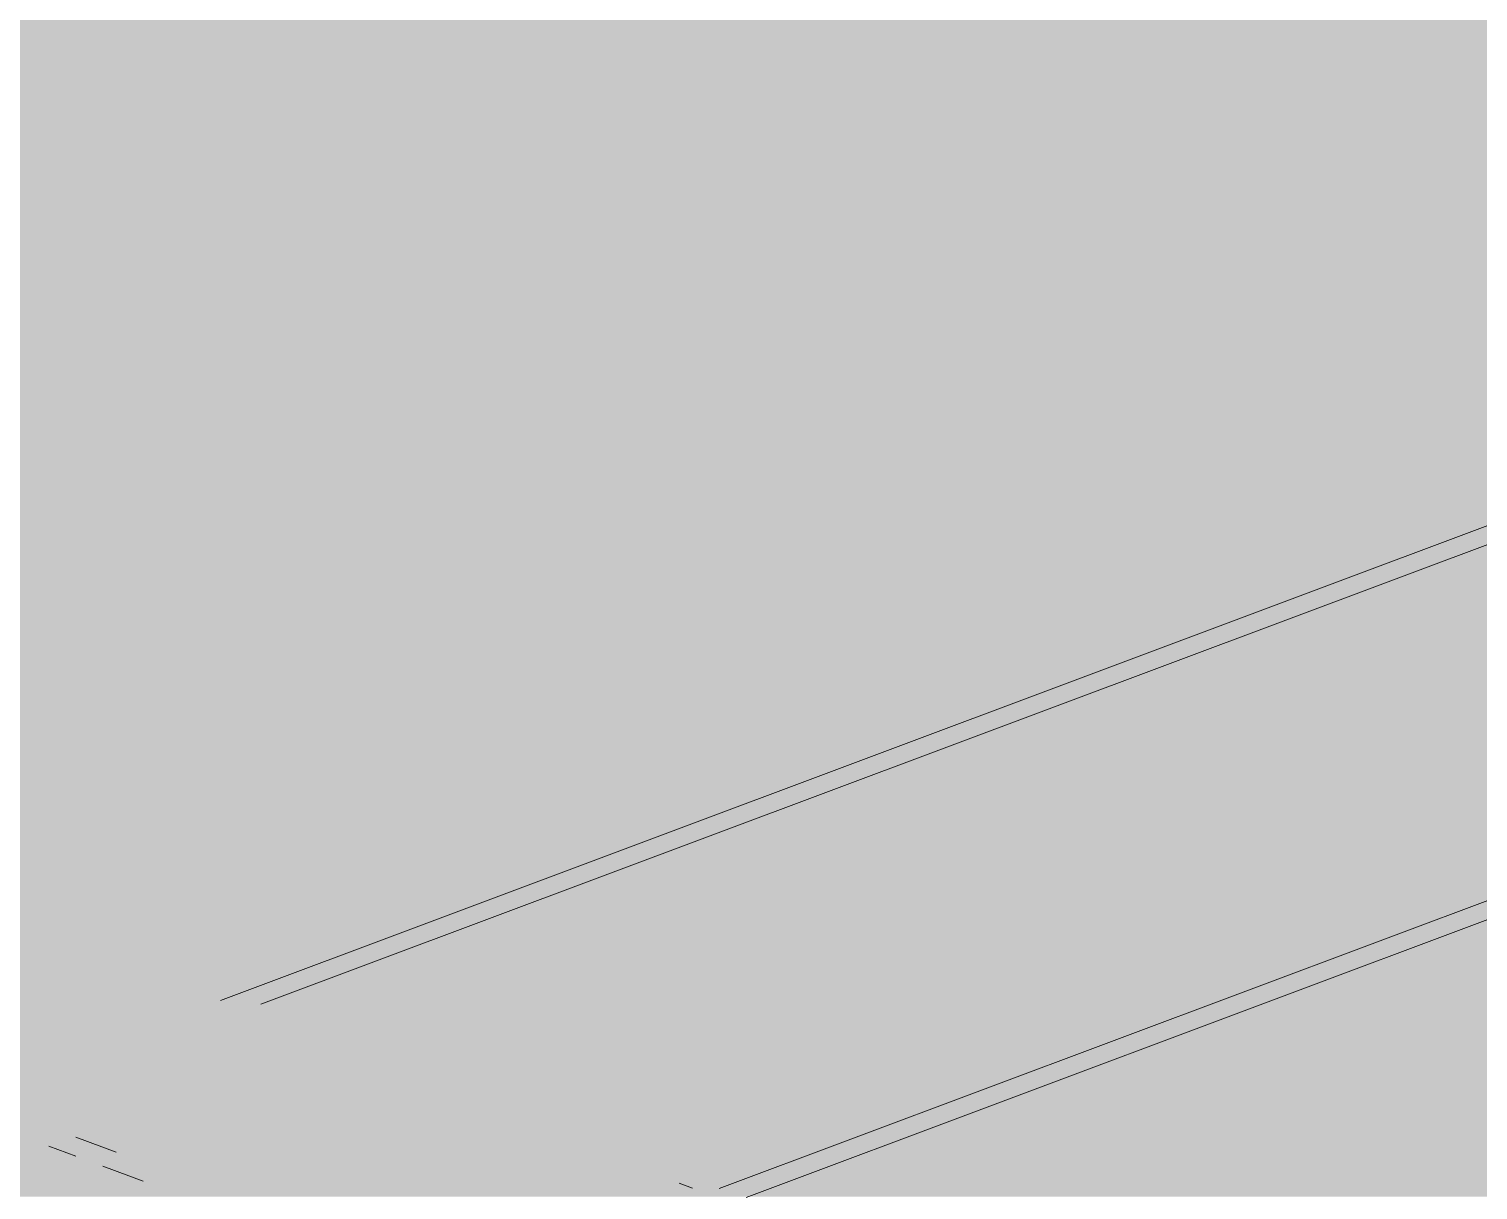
# Paper-space layout '03 3D Building and Roof' of a CAD drawing. Header units: millimetres. Extents: x 5 to 415, y 5 to 292.
# Drawn here: x 46.36 to 53.06, y 71.92 to 77.28 of the extents above; entities that cross this region are included whole.
import ezdxf

# ---------------------------------------------------------------- set-up
doc = ezdxf.new("R2010")
doc.units = ezdxf.units.MM
doc.layers.add('EXISTING', color=7, linetype='Continuous')
doc.layers.add('IMAGES', color=7, linetype='Continuous')

# ---------------------------------------------------------------- blocks, each defined once
blk = doc.blocks.new('SHEET_03')
at = {"layer": 'EXISTING', "color": 250, "lineweight": 9}
for p, q in [((47.2449, 72.7929), (60.4548, 77.7414)), ((47.4318, 72.7755), (60.4548, 77.654)), ((49.5504, 71.923), (55.9061, 74.3039)), ((49.675, 71.8823), (55.9061, 74.2165)), ((46.5754, 72.0732), (46.4511, 72.1198)), ((46.5754, 72.1607), (46.762, 72.0908)), ((46.8863, 71.9568), (46.6998, 72.0267)), ((49.4274, 71.9247), (49.3652, 71.9479))]:
    blk.add_line(p, q, dxfattribs=at)
at = {"layer": 'IMAGES', "color": 7}
for points in [[(46.3139, 77.2), (46.4852, 77.2), (46.3139, 77.3714), (46.4852, 77.3714)], [(46.4852, 77.2), (46.6566, 77.2), (46.4852, 77.3714), (46.6566, 77.3714)], [(46.6566, 77.2), (46.9993, 77.2), (46.6566, 77.3714), (46.9993, 77.3714)], [(46.9993, 77.2), (47.1707, 77.2), (46.9993, 77.3714), (47.1707, 77.3714)], [(47.1707, 77.2), (47.342, 77.2), (47.1707, 77.3714), (47.342, 77.3714)], [(47.342, 77.2), (56.2529, 77.2), (47.342, 77.3714), (56.2529, 77.3714)], [(46.3139, 77.0286), (46.4852, 77.0286), (46.3139, 77.2), (46.4852, 77.2)], [(46.4852, 77.0286), (46.6566, 77.0286), (46.4852, 77.2), (46.6566, 77.2)], [(46.6566, 77.0286), (46.9993, 77.0286), (46.6566, 77.2), (46.9993, 77.2)], [(46.9993, 77.0286), (55.9102, 77.0286), (46.9993, 77.2), (55.9102, 77.2)], [(45.1143, 76.8571), (55.3961, 76.8571), (45.1143, 77.0286), (55.3961, 77.0286)], [(44.7716, 76.6857), (54.882, 76.6857), (44.7716, 76.8571), (54.882, 76.8571)], [(44.2575, 76.5143), (54.5393, 76.5143), (44.2575, 76.6857), (54.5393, 76.6857)], [(43.9148, 76.3429), (54.0252, 76.3429), (43.9148, 76.5143), (54.0252, 76.5143)], [(43.4007, 76.1714), (53.3397, 76.1714), (43.4007, 76.3429), (53.3397, 76.3429)], [(42.8866, 76), (53.1684, 76), (42.8866, 76.1714), (53.1684, 76.1714)], [(42.5439, 75.8286), (52.6543, 75.8286), (42.5439, 76), (52.6543, 76)], [(52.6543, 75.8286), (52.8257, 75.8286), (52.6543, 76), (52.8257, 76)], [(52.8257, 75.8286), (53.1684, 75.8286), (52.8257, 76), (53.1684, 76)], [(42.0298, 75.6571), (52.3116, 75.6571), (42.0298, 75.8286), (52.3116, 75.8286)], [(52.3116, 75.6571), (52.6543, 75.6571), (52.3116, 75.8286), (52.6543, 75.8286)], [(52.6543, 75.6571), (52.8257, 75.6571), (52.6543, 75.8286), (52.8257, 75.8286)], [(52.8257, 75.6571), (52.997, 75.6571), (52.8257, 75.8286), (52.997, 75.8286)], [(52.997, 75.6571), (53.1684, 75.6571), (52.997, 75.8286), (53.1684, 75.8286)], [(41.3443, 75.4857), (51.6261, 75.4857), (41.3443, 75.6571), (51.6261, 75.6571)], [(51.6261, 75.4857), (51.7975, 75.4857), (51.6261, 75.6571), (51.7975, 75.6571)], [(51.7975, 75.4857), (52.1402, 75.4857), (51.7975, 75.6571), (52.1402, 75.6571)], [(52.1402, 75.4857), (52.3116, 75.4857), (52.1402, 75.6571), (52.3116, 75.6571)], [(52.3116, 75.4857), (52.4829, 75.4857), (52.3116, 75.6571), (52.4829, 75.6571)], [(52.4829, 75.4857), (52.6543, 75.4857), (52.4829, 75.6571), (52.6543, 75.6571)], [(52.6543, 75.4857), (52.8257, 75.4857), (52.6543, 75.6571), (52.8257, 75.6571)], [(52.8257, 75.4857), (52.997, 75.4857), (52.8257, 75.6571), (52.997, 75.6571)], [(52.997, 75.4857), (53.1684, 75.4857), (52.997, 75.6571), (53.1684, 75.6571)], [(41.173, 75.3143), (51.112, 75.3143), (41.173, 75.4857), (51.112, 75.4857)], [(51.112, 75.3143), (51.2834, 75.3143), (51.112, 75.4857), (51.2834, 75.4857)], [(51.2834, 75.3143), (51.4547, 75.3143), (51.2834, 75.4857), (51.4547, 75.4857)], [(51.4547, 75.3143), (51.6261, 75.3143), (51.4547, 75.4857), (51.6261, 75.4857)], [(51.6261, 75.3143), (51.7975, 75.3143), (51.6261, 75.4857), (51.7975, 75.4857)], [(51.7975, 75.3143), (52.1402, 75.3143), (51.7975, 75.4857), (52.1402, 75.4857)], [(52.1402, 75.3143), (52.3116, 75.3143), (52.1402, 75.4857), (52.3116, 75.4857)], [(52.3116, 75.3143), (52.4829, 75.3143), (52.3116, 75.4857), (52.4829, 75.4857)], [(52.4829, 75.3143), (52.6543, 75.3143), (52.4829, 75.4857), (52.6543, 75.4857)], [(52.6543, 75.3143), (53.5111, 75.3143), (52.6543, 75.4857), (53.5111, 75.4857)], [(41.3443, 75.1429), (50.9407, 75.1429), (41.3443, 75.3143), (50.9407, 75.3143)], [(50.9407, 75.1429), (51.112, 75.1429), (50.9407, 75.3143), (51.112, 75.3143)], [(51.112, 75.1429), (51.2834, 75.1429), (51.112, 75.3143), (51.2834, 75.3143)], [(51.2834, 75.1429), (51.6261, 75.1429), (51.2834, 75.3143), (51.6261, 75.3143)], [(51.6261, 75.1429), (51.7975, 75.1429), (51.6261, 75.3143), (51.7975, 75.3143)], [(51.7975, 75.1429), (51.9688, 75.1429), (51.7975, 75.3143), (51.9688, 75.3143)], [(51.9688, 75.1429), (52.1402, 75.1429), (51.9688, 75.3143), (52.1402, 75.3143)], [(52.1402, 75.1429), (52.3116, 75.1429), (52.1402, 75.3143), (52.3116, 75.3143)], [(52.3116, 75.1429), (52.997, 75.1429), (52.3116, 75.3143), (52.997, 75.3143)], [(52.997, 75.1429), (53.1684, 75.1429), (52.997, 75.3143), (53.1684, 75.3143)], [(41.8584, 74.9714), (50.2552, 74.9714), (41.8584, 75.1429), (50.2552, 75.1429)], [(50.2552, 74.9714), (50.4266, 74.9714), (50.2552, 75.1429), (50.4266, 75.1429)], [(50.4266, 74.9714), (50.7693, 74.9714), (50.4266, 75.1429), (50.7693, 75.1429)], [(50.7693, 74.9714), (50.9407, 74.9714), (50.7693, 75.1429), (50.9407, 75.1429)], [(50.9407, 74.9714), (51.112, 74.9714), (50.9407, 75.1429), (51.112, 75.1429)], [(51.112, 74.9714), (51.2834, 74.9714), (51.112, 75.1429), (51.2834, 75.1429)], [(51.2834, 74.9714), (51.4547, 74.9714), (51.2834, 75.1429), (51.4547, 75.1429)], [(51.4547, 74.9714), (51.6261, 74.9714), (51.4547, 75.1429), (51.6261, 75.1429)], [(51.6261, 74.9714), (51.7975, 74.9714), (51.6261, 75.1429), (51.7975, 75.1429)], [(51.7975, 74.9714), (52.4829, 74.9714), (51.7975, 75.1429), (52.4829, 75.1429)], [(52.4829, 74.9714), (52.8257, 74.9714), (52.4829, 75.1429), (52.8257, 75.1429)], [(52.8257, 74.9714), (52.997, 74.9714), (52.8257, 75.1429), (52.997, 75.1429)], [(52.997, 74.9714), (53.1684, 74.9714), (52.997, 75.1429), (53.1684, 75.1429)], [(42.3725, 74.8), (49.9125, 74.8), (42.3725, 74.9714), (49.9125, 74.9714)], [(49.9125, 74.8), (50.0838, 74.8), (49.9125, 74.9714), (50.0838, 74.9714)], [(50.0838, 74.8), (50.2552, 74.8), (50.0838, 74.9714), (50.2552, 74.9714)], [(50.2552, 74.8), (50.4266, 74.8), (50.2552, 74.9714), (50.4266, 74.9714)], [(50.4266, 74.8), (50.5979, 74.8), (50.4266, 74.9714), (50.5979, 74.9714)], [(50.5979, 74.8), (50.7693, 74.8), (50.5979, 74.9714), (50.7693, 74.9714)], [(50.7693, 74.8), (50.9407, 74.8), (50.7693, 74.9714), (50.9407, 74.9714)], [(50.9407, 74.8), (51.112, 74.8), (50.9407, 74.9714), (51.112, 74.9714)], [(51.112, 74.8), (51.2834, 74.8), (51.112, 74.9714), (51.2834, 74.9714)], [(51.2834, 74.8), (52.1402, 74.8), (51.2834, 74.9714), (52.1402, 74.9714)], [(52.1402, 74.8), (52.3116, 74.8), (52.1402, 74.9714), (52.3116, 74.9714)], [(52.3116, 74.8), (52.4829, 74.8), (52.3116, 74.9714), (52.4829, 74.9714)], [(52.4829, 74.8), (52.6543, 74.8), (52.4829, 74.9714), (52.6543, 74.9714)], [(52.6543, 74.8), (52.8257, 74.8), (52.6543, 74.9714), (52.8257, 74.9714)], [(52.8257, 74.8), (53.3397, 74.8), (52.8257, 74.9714), (53.3397, 74.9714)], [(42.7152, 74.6286), (49.5698, 74.6286), (42.7152, 74.8), (49.5698, 74.8)], [(49.5698, 74.6286), (49.7411, 74.6286), (49.5698, 74.8), (49.7411, 74.8)], [(49.7411, 74.6286), (49.9125, 74.6286), (49.7411, 74.8), (49.9125, 74.8)], [(49.9125, 74.6286), (50.0838, 74.6286), (49.9125, 74.8), (50.0838, 74.8)], [(50.0838, 74.6286), (50.2552, 74.6286), (50.0838, 74.8), (50.2552, 74.8)], [(50.2552, 74.6286), (50.4266, 74.6286), (50.2552, 74.8), (50.4266, 74.8)], [(50.4266, 74.6286), (50.5979, 74.6286), (50.4266, 74.8), (50.5979, 74.8)], [(50.5979, 74.6286), (50.9407, 74.6286), (50.5979, 74.8), (50.9407, 74.8)], [(50.9407, 74.6286), (51.6261, 74.6286), (50.9407, 74.8), (51.6261, 74.8)], [(51.6261, 74.6286), (51.7975, 74.6286), (51.6261, 74.8), (51.7975, 74.8)], [(51.7975, 74.6286), (51.9688, 74.6286), (51.7975, 74.8), (51.9688, 74.8)], [(51.9688, 74.6286), (52.1402, 74.6286), (51.9688, 74.8), (52.1402, 74.8)], [(52.1402, 74.6286), (52.3116, 74.6286), (52.1402, 74.8), (52.3116, 74.8)], [(52.3116, 74.6286), (52.4829, 74.6286), (52.3116, 74.8), (52.4829, 74.8)], [(52.4829, 74.6286), (52.6543, 74.6286), (52.4829, 74.8), (52.6543, 74.8)], [(52.6543, 74.6286), (52.8257, 74.6286), (52.6543, 74.8), (52.8257, 74.8)], [(52.8257, 74.6286), (52.997, 74.6286), (52.8257, 74.8), (52.997, 74.8)], [(52.997, 74.6286), (53.1684, 74.6286), (52.997, 74.8), (53.1684, 74.8)], [(43.2293, 74.4571), (49.0557, 74.4571), (43.2293, 74.6286), (49.0557, 74.6286)], [(49.0557, 74.4571), (49.227, 74.4571), (49.0557, 74.6286), (49.227, 74.6286)], [(49.227, 74.4571), (49.5698, 74.4571), (49.227, 74.6286), (49.5698, 74.6286)], [(49.5698, 74.4571), (49.7411, 74.4571), (49.5698, 74.6286), (49.7411, 74.6286)], [(49.7411, 74.4571), (49.9125, 74.4571), (49.7411, 74.6286), (49.9125, 74.6286)], [(49.9125, 74.4571), (50.0838, 74.4571), (49.9125, 74.6286), (50.0838, 74.6286)], [(50.0838, 74.4571), (50.2552, 74.4571), (50.0838, 74.6286), (50.2552, 74.6286)], [(50.2552, 74.4571), (50.4266, 74.4571), (50.2552, 74.6286), (50.4266, 74.6286)], [(50.4266, 74.4571), (51.112, 74.4571), (50.4266, 74.6286), (51.112, 74.6286)], [(51.112, 74.4571), (51.4547, 74.4571), (51.112, 74.6286), (51.4547, 74.6286)], [(51.4547, 74.4571), (51.6261, 74.4571), (51.4547, 74.6286), (51.6261, 74.6286)], [(51.6261, 74.4571), (51.7975, 74.4571), (51.6261, 74.6286), (51.7975, 74.6286)], [(51.7975, 74.4571), (51.9688, 74.4571), (51.7975, 74.6286), (51.9688, 74.6286)], [(51.9688, 74.2857), (52.1402, 74.2857), (51.9688, 74.6286), (52.1402, 74.6286)], [(52.1402, 74.4571), (52.3116, 74.4571), (52.1402, 74.6286), (52.3116, 74.6286)], [(52.3116, 74.4571), (52.4829, 74.4571), (52.3116, 74.6286), (52.4829, 74.6286)], [(52.4829, 74.4571), (52.6543, 74.4571), (52.4829, 74.6286), (52.6543, 74.6286)], [(52.6543, 74.4571), (52.8257, 74.4571), (52.6543, 74.6286), (52.8257, 74.6286)], [(52.8257, 74.4571), (52.997, 74.4571), (52.8257, 74.6286), (52.997, 74.6286)], [(52.997, 74.4571), (53.1684, 74.4571), (52.997, 74.6286), (53.1684, 74.6286)], [(43.572, 74.2857), (48.5416, 74.2857), (43.572, 74.4571), (48.5416, 74.4571)], [(48.5416, 74.2857), (48.7129, 74.2857), (48.5416, 74.4571), (48.7129, 74.4571)], [(48.7129, 74.2857), (49.0557, 74.2857), (48.7129, 74.4571), (49.0557, 74.4571)], [(49.0557, 74.2857), (49.227, 74.2857), (49.0557, 74.4571), (49.227, 74.4571)], [(49.227, 74.2857), (49.5698, 74.2857), (49.227, 74.4571), (49.5698, 74.4571)], [(49.5698, 74.2857), (49.7411, 74.2857), (49.5698, 74.4571), (49.7411, 74.4571)], [(49.7411, 74.2857), (49.9125, 74.2857), (49.7411, 74.4571), (49.9125, 74.4571)], [(49.9125, 74.2857), (50.7693, 74.2857), (49.9125, 74.4571), (50.7693, 74.4571)], [(50.7693, 74.2857), (50.9407, 74.2857), (50.7693, 74.4571), (50.9407, 74.4571)], [(50.9407, 74.2857), (51.112, 74.2857), (50.9407, 74.4571), (51.112, 74.4571)], [(51.112, 74.2857), (51.2834, 74.2857), (51.112, 74.4571), (51.2834, 74.4571)], [(51.2834, 74.2857), (51.4547, 74.2857), (51.2834, 74.4571), (51.4547, 74.4571)], [(51.4547, 74.1143), (51.6261, 74.1143), (51.4547, 74.4571), (51.6261, 74.4571)], [(51.6261, 74.2857), (51.9688, 74.2857), (51.6261, 74.4571), (51.9688, 74.4571)], [(52.1402, 74.2857), (52.3116, 74.2857), (52.1402, 74.4571), (52.3116, 74.4571)], [(52.3116, 74.2857), (52.4829, 74.2857), (52.3116, 74.4571), (52.4829, 74.4571)], [(52.4829, 74.2857), (52.6543, 74.2857), (52.4829, 74.4571), (52.6543, 74.4571)], [(52.6543, 74.2857), (54.3679, 74.2857), (52.6543, 74.4571), (54.3679, 74.4571)], [(44.2575, 74.1143), (48.0275, 74.1143), (44.2575, 74.2857), (48.0275, 74.2857)], [(48.0275, 74.1143), (48.1988, 74.1143), (48.0275, 74.2857), (48.1988, 74.2857)], [(48.1988, 74.1143), (48.5416, 74.1143), (48.1988, 74.2857), (48.5416, 74.2857)], [(48.5416, 74.1143), (48.7129, 74.1143), (48.5416, 74.2857), (48.7129, 74.2857)], [(48.7129, 74.1143), (49.0557, 74.1143), (48.7129, 74.2857), (49.0557, 74.2857)], [(49.0557, 74.1143), (49.227, 74.1143), (49.0557, 74.2857), (49.227, 74.2857)], [(49.227, 74.1143), (49.3984, 74.1143), (49.227, 74.2857), (49.3984, 74.2857)], [(49.3984, 74.1143), (49.5698, 74.1143), (49.3984, 74.2857), (49.5698, 74.2857)], [(49.5698, 74.1143), (50.2552, 74.1143), (49.5698, 74.2857), (50.2552, 74.2857)], [(50.2552, 74.1143), (50.7693, 74.1143), (50.2552, 74.2857), (50.7693, 74.2857)], [(50.7693, 74.1143), (50.9407, 74.1143), (50.7693, 74.2857), (50.9407, 74.2857)], [(50.9407, 74.1143), (51.112, 74.1143), (50.9407, 74.2857), (51.112, 74.2857)], [(51.112, 74.1143), (51.4547, 74.1143), (51.112, 74.2857), (51.4547, 74.2857)], [(51.6261, 74.1143), (51.7975, 74.1143), (51.6261, 74.2857), (51.7975, 74.2857)], [(51.7975, 74.1143), (52.3116, 74.1143), (51.7975, 74.2857), (52.3116, 74.2857)], [(52.3116, 74.1143), (53.8538, 74.1143), (52.3116, 74.2857), (53.8538, 74.2857)], [(44.6002, 73.9429), (47.5134, 73.9429), (44.6002, 74.1143), (47.5134, 74.1143)], [(47.5134, 73.9429), (47.8561, 73.9429), (47.5134, 74.1143), (47.8561, 74.1143)], [(47.8561, 73.9429), (48.0275, 73.9429), (47.8561, 74.1143), (48.0275, 74.1143)], [(48.0275, 73.9429), (48.1988, 73.9429), (48.0275, 74.1143), (48.1988, 74.1143)], [(48.1988, 73.9429), (48.3702, 73.9429), (48.1988, 74.1143), (48.3702, 74.1143)], [(48.3702, 73.9429), (48.5416, 73.9429), (48.3702, 74.1143), (48.5416, 74.1143)], [(48.5416, 73.9429), (48.7129, 73.9429), (48.5416, 74.1143), (48.7129, 74.1143)], [(48.7129, 73.9429), (49.0557, 73.9429), (48.7129, 74.1143), (49.0557, 74.1143)], [(49.0557, 73.9429), (49.7411, 73.9429), (49.0557, 74.1143), (49.7411, 74.1143)], [(49.7411, 73.9429), (50.0838, 73.9429), (49.7411, 74.1143), (50.0838, 74.1143)], [(50.0838, 73.9429), (50.2552, 73.9429), (50.0838, 74.1143), (50.2552, 74.1143)], [(50.2552, 73.9429), (50.4266, 73.9429), (50.2552, 74.1143), (50.4266, 74.1143)], [(50.4266, 73.9429), (50.5979, 73.9429), (50.4266, 74.1143), (50.5979, 74.1143)], [(50.5979, 73.9429), (51.112, 73.9429), (50.5979, 74.1143), (51.112, 74.1143)], [(51.112, 73.9429), (51.4547, 73.9429), (51.112, 74.1143), (51.4547, 74.1143)], [(51.4547, 73.9429), (51.7975, 73.9429), (51.4547, 74.1143), (51.7975, 74.1143)], [(51.7975, 73.9429), (53.5111, 73.9429), (51.7975, 74.1143), (53.5111, 74.1143)], [(44.9429, 73.7714), (47.1707, 73.7714), (44.9429, 73.9429), (47.1707, 73.9429)], [(47.1707, 73.7714), (47.342, 73.7714), (47.1707, 73.9429), (47.342, 73.9429)], [(47.342, 73.7714), (47.5134, 73.7714), (47.342, 73.9429), (47.5134, 73.9429)], [(47.5134, 73.7714), (47.8561, 73.7714), (47.5134, 73.9429), (47.8561, 73.9429)], [(47.8561, 73.7714), (48.0275, 73.7714), (47.8561, 73.9429), (48.0275, 73.9429)], [(48.0275, 73.7714), (48.1988, 73.7714), (48.0275, 73.9429), (48.1988, 73.9429)], [(48.1988, 73.7714), (48.3702, 73.7714), (48.1988, 73.9429), (48.3702, 73.9429)], [(48.3702, 73.7714), (48.7129, 73.7714), (48.3702, 73.9429), (48.7129, 73.9429)], [(48.7129, 73.7714), (49.3984, 73.7714), (48.7129, 73.9429), (49.3984, 73.9429)], [(49.3984, 73.7714), (49.7411, 73.7714), (49.3984, 73.9429), (49.7411, 73.9429)], [(49.7411, 73.7714), (49.9125, 73.7714), (49.7411, 73.9429), (49.9125, 73.9429)], [(49.9125, 73.7714), (50.0838, 73.7714), (49.9125, 73.9429), (50.0838, 73.9429)], [(50.0838, 73.6), (50.2552, 73.6), (50.0838, 73.9429), (50.2552, 73.9429)], [(50.2552, 73.7714), (50.5979, 73.7714), (50.2552, 73.9429), (50.5979, 73.9429)], [(50.5979, 73.7714), (50.9407, 73.7714), (50.5979, 73.9429), (50.9407, 73.9429)], [(50.9407, 73.7714), (51.4547, 73.7714), (50.9407, 73.9429), (51.4547, 73.9429)], [(51.4547, 73.7714), (53.1684, 73.7714), (51.4547, 73.9429), (53.1684, 73.9429)], [(45.6284, 73.6), (46.6566, 73.6), (45.6284, 73.7714), (46.6566, 73.7714)], [(46.6566, 73.6), (46.9993, 73.6), (46.6566, 73.7714), (46.9993, 73.7714)], [(46.9993, 73.6), (47.1707, 73.6), (46.9993, 73.7714), (47.1707, 73.7714)], [(47.1707, 73.6), (47.342, 73.6), (47.1707, 73.7714), (47.342, 73.7714)], [(47.342, 73.6), (47.5134, 73.6), (47.342, 73.7714), (47.5134, 73.7714)], [(47.5134, 73.6), (47.8561, 73.6), (47.5134, 73.7714), (47.8561, 73.7714)], [(47.8561, 73.6), (48.1988, 73.6), (47.8561, 73.7714), (48.1988, 73.7714)], [(48.1988, 73.6), (48.8843, 73.6), (48.1988, 73.7714), (48.8843, 73.7714)], [(48.8843, 73.6), (49.227, 73.6), (48.8843, 73.7714), (49.227, 73.7714)], [(49.227, 73.6), (49.3984, 73.6), (49.227, 73.7714), (49.3984, 73.7714)], [(49.3984, 73.6), (49.5698, 73.6), (49.3984, 73.7714), (49.5698, 73.7714)], [(49.5698, 73.6), (49.7411, 73.6), (49.5698, 73.7714), (49.7411, 73.7714)], [(49.7411, 73.6), (50.0838, 73.6), (49.7411, 73.7714), (50.0838, 73.7714)], [(50.2552, 73.6), (50.4266, 73.6), (50.2552, 73.7714), (50.4266, 73.7714)], [(50.4266, 73.6), (50.5979, 73.6), (50.4266, 73.7714), (50.5979, 73.7714)], [(50.5979, 73.6), (50.9407, 73.6), (50.5979, 73.7714), (50.9407, 73.7714)], [(50.9407, 73.6), (52.4829, 73.6), (50.9407, 73.7714), (52.4829, 73.7714)], [(52.4829, 73.6), (52.997, 73.6), (52.4829, 73.7714), (52.997, 73.7714)], [(52.997, 73.6), (53.1684, 73.6), (52.997, 73.7714), (53.1684, 73.7714)], [(46.3139, 73.4286), (46.4852, 73.4286), (46.3139, 73.6), (46.4852, 73.6)], [(46.4852, 73.4286), (46.6566, 73.4286), (46.4852, 73.6), (46.6566, 73.6)], [(46.6566, 73.4286), (46.8279, 73.4286), (46.6566, 73.6), (46.8279, 73.6)], [(46.8279, 73.4286), (46.9993, 73.4286), (46.8279, 73.6), (46.9993, 73.6)], [(46.9993, 73.4286), (47.1707, 73.4286), (46.9993, 73.6), (47.1707, 73.6)], [(47.1707, 73.4286), (47.342, 73.4286), (47.1707, 73.6), (47.342, 73.6)], [(47.342, 73.4286), (47.5134, 73.4286), (47.342, 73.6), (47.5134, 73.6)], [(47.5134, 73.4286), (47.6848, 73.4286), (47.5134, 73.6), (47.6848, 73.6)], [(47.6848, 73.4286), (48.5416, 73.4286), (47.6848, 73.6), (48.5416, 73.6)], [(48.5416, 73.4286), (48.8843, 73.4286), (48.5416, 73.6), (48.8843, 73.6)], [(48.8843, 73.4286), (49.0557, 73.4286), (48.8843, 73.6), (49.0557, 73.6)], [(49.0557, 73.4286), (49.227, 73.4286), (49.0557, 73.6), (49.227, 73.6)], [(49.227, 73.4286), (49.7411, 73.4286), (49.227, 73.6), (49.7411, 73.6)], [(49.7411, 73.4286), (49.9125, 73.4286), (49.7411, 73.6), (49.9125, 73.6)], [(49.9125, 73.4286), (50.0838, 73.4286), (49.9125, 73.6), (50.0838, 73.6)], [(50.0838, 73.4286), (50.4266, 73.4286), (50.0838, 73.6), (50.4266, 73.6)], [(50.4266, 73.4286), (52.1402, 73.4286), (50.4266, 73.6), (52.1402, 73.6)], [(52.1402, 73.4286), (52.4829, 73.4286), (52.1402, 73.6), (52.4829, 73.6)], [(52.4829, 73.4286), (52.6543, 73.4286), (52.4829, 73.6), (52.6543, 73.6)], [(52.6543, 73.4286), (52.8257, 73.4286), (52.6543, 73.6), (52.8257, 73.6)], [(52.8257, 73.4286), (52.997, 73.4286), (52.8257, 73.6), (52.997, 73.6)], [(52.997, 73.4286), (53.1684, 73.4286), (52.997, 73.6), (53.1684, 73.6)], [(46.3139, 73.2571), (46.6566, 73.2571), (46.3139, 73.4286), (46.6566, 73.4286)], [(46.6566, 73.2571), (46.8279, 73.2571), (46.6566, 73.4286), (46.8279, 73.4286)], [(46.8279, 73.2571), (46.9993, 73.2571), (46.8279, 73.4286), (46.9993, 73.4286)], [(46.9993, 73.2571), (47.342, 73.2571), (46.9993, 73.4286), (47.342, 73.4286)], [(47.342, 73.2571), (48.0275, 73.2571), (47.342, 73.4286), (48.0275, 73.4286)], [(48.0275, 73.2571), (48.1988, 73.2571), (48.0275, 73.4286), (48.1988, 73.4286)], [(48.1988, 73.2571), (48.3702, 73.2571), (48.1988, 73.4286), (48.3702, 73.4286)], [(48.3702, 73.2571), (48.5416, 73.2571), (48.3702, 73.4286), (48.5416, 73.4286)], [(48.5416, 73.2571), (48.7129, 73.2571), (48.5416, 73.4286), (48.7129, 73.4286)], [(48.7129, 73.2571), (48.8843, 73.2571), (48.7129, 73.4286), (48.8843, 73.4286)], [(48.8843, 73.2571), (49.227, 73.2571), (48.8843, 73.4286), (49.227, 73.4286)], [(49.227, 73.2571), (49.3984, 73.2571), (49.227, 73.4286), (49.3984, 73.4286)], [(49.3984, 73.2571), (49.5698, 73.2571), (49.3984, 73.4286), (49.5698, 73.4286)], [(49.5698, 73.2571), (50.0838, 73.2571), (49.5698, 73.4286), (50.0838, 73.4286)], [(50.0838, 73.2571), (51.6261, 73.2571), (50.0838, 73.4286), (51.6261, 73.4286)], [(51.6261, 73.2571), (51.7975, 73.2571), (51.6261, 73.4286), (51.7975, 73.4286)], [(51.7975, 73.2571), (51.9688, 73.2571), (51.7975, 73.4286), (51.9688, 73.4286)], [(51.9688, 73.2571), (52.1402, 73.2571), (51.9688, 73.4286), (52.1402, 73.4286)], [(52.1402, 73.2571), (52.4829, 73.2571), (52.1402, 73.4286), (52.4829, 73.4286)], [(52.4829, 73.2571), (52.6543, 73.2571), (52.4829, 73.4286), (52.6543, 73.4286)], [(52.6543, 73.2571), (52.997, 73.2571), (52.6543, 73.4286), (52.997, 73.4286)], [(52.997, 73.2571), (53.1684, 73.2571), (52.997, 73.4286), (53.1684, 73.4286)], [(46.3139, 73.0857), (47.5134, 73.0857), (46.3139, 73.2571), (47.5134, 73.2571)], [(47.5134, 73.0857), (48.0275, 73.0857), (47.5134, 73.2571), (48.0275, 73.2571)], [(48.0275, 73.0857), (48.1988, 73.0857), (48.0275, 73.2571), (48.1988, 73.2571)], [(48.1988, 73.0857), (48.3702, 73.0857), (48.1988, 73.2571), (48.3702, 73.2571)], [(48.3702, 73.0857), (48.5416, 73.0857), (48.3702, 73.2571), (48.5416, 73.2571)], [(48.5416, 73.0857), (48.8843, 73.0857), (48.5416, 73.2571), (48.8843, 73.2571)], [(48.8843, 73.0857), (49.227, 73.0857), (48.8843, 73.2571), (49.227, 73.2571)], [(49.227, 73.0857), (49.5698, 73.0857), (49.227, 73.2571), (49.5698, 73.2571)], [(49.5698, 73.0857), (51.4547, 73.0857), (49.5698, 73.2571), (51.4547, 73.2571)], [(51.4547, 73.0857), (51.6261, 73.0857), (51.4547, 73.2571), (51.6261, 73.2571)], [(51.6261, 73.0857), (51.7975, 73.0857), (51.6261, 73.2571), (51.7975, 73.2571)], [(51.7975, 73.0857), (51.9688, 73.0857), (51.7975, 73.2571), (51.9688, 73.2571)], [(51.9688, 72.9143), (52.1402, 72.9143), (51.9688, 73.2571), (52.1402, 73.2571)], [(52.1402, 73.0857), (52.3116, 73.0857), (52.1402, 73.2571), (52.3116, 73.2571)], [(52.3116, 73.0857), (52.6543, 73.0857), (52.3116, 73.2571), (52.6543, 73.2571)], [(52.6543, 73.0857), (52.8257, 73.0857), (52.6543, 73.2571), (52.8257, 73.2571)], [(52.8257, 73.0857), (52.997, 73.0857), (52.8257, 73.2571), (52.997, 73.2571)], [(52.997, 73.0857), (53.3397, 73.0857), (52.997, 73.2571), (53.3397, 73.2571)], [(46.3139, 72.9143), (46.8279, 72.9143), (46.3139, 73.0857), (46.8279, 73.0857)], [(46.8279, 72.9143), (46.9993, 72.9143), (46.8279, 73.0857), (46.9993, 73.0857)], [(46.9993, 72.4), (47.1707, 72.4), (46.9993, 73.0857), (47.1707, 73.0857)], [(47.1707, 72.9143), (47.342, 72.9143), (47.1707, 73.0857), (47.342, 73.0857)], [(47.342, 72.9143), (47.5134, 72.9143), (47.342, 73.0857), (47.5134, 73.0857)], [(47.5134, 72.9143), (47.6848, 72.9143), (47.5134, 73.0857), (47.6848, 73.0857)], [(47.6848, 72.9143), (47.8561, 72.9143), (47.6848, 73.0857), (47.8561, 73.0857)], [(47.8561, 72.9143), (48.3702, 72.9143), (47.8561, 73.0857), (48.3702, 73.0857)], [(48.3702, 72.9143), (48.5416, 72.9143), (48.3702, 73.0857), (48.5416, 73.0857)], [(48.5416, 72.9143), (48.7129, 72.9143), (48.5416, 73.0857), (48.7129, 73.0857)], [(48.7129, 72.9143), (49.0557, 72.9143), (48.7129, 73.0857), (49.0557, 73.0857)], [(49.0557, 72.9143), (50.7693, 72.9143), (49.0557, 73.0857), (50.7693, 73.0857)], [(50.7693, 72.9143), (50.9407, 72.9143), (50.7693, 73.0857), (50.9407, 73.0857)], [(50.9407, 72.7429), (51.112, 72.7429), (50.9407, 73.0857), (51.112, 73.0857)], [(51.112, 72.9143), (51.2834, 72.9143), (51.112, 73.0857), (51.2834, 73.0857)], [(51.2834, 72.9143), (51.4547, 72.9143), (51.2834, 73.0857), (51.4547, 73.0857)], [(51.4547, 72.9143), (51.6261, 72.9143), (51.4547, 73.0857), (51.6261, 73.0857)], [(51.6261, 72.9143), (51.7975, 72.9143), (51.6261, 73.0857), (51.7975, 73.0857)], [(51.7975, 72.9143), (51.9688, 72.9143), (51.7975, 73.0857), (51.9688, 73.0857)], [(52.1402, 72.9143), (52.3116, 72.9143), (52.1402, 73.0857), (52.3116, 73.0857)], [(52.3116, 72.9143), (52.4829, 72.9143), (52.3116, 73.0857), (52.4829, 73.0857)], [(52.4829, 72.9143), (52.6543, 72.9143), (52.4829, 73.0857), (52.6543, 73.0857)], [(52.6543, 72.9143), (52.8257, 72.9143), (52.6543, 73.0857), (52.8257, 73.0857)], [(52.8257, 72.9143), (53.1684, 72.9143), (52.8257, 73.0857), (53.1684, 73.0857)], [(45.9711, 72.7429), (46.6566, 72.7429), (45.9711, 72.9143), (46.6566, 72.9143)], [(46.6566, 72.7429), (46.8279, 72.7429), (46.6566, 72.9143), (46.8279, 72.9143)], [(46.8279, 72.7429), (46.9993, 72.7429), (46.8279, 72.9143), (46.9993, 72.9143)], [(47.1707, 72.7429), (47.342, 72.7429), (47.1707, 72.9143), (47.342, 72.9143)], [(47.342, 72.5714), (47.5134, 72.5714), (47.342, 72.9143), (47.5134, 72.9143)], [(47.5134, 72.7429), (47.6848, 72.7429), (47.5134, 72.9143), (47.6848, 72.9143)], [(47.6848, 72.7429), (47.8561, 72.7429), (47.6848, 72.9143), (47.8561, 72.9143)], [(47.8561, 72.7429), (48.0275, 72.7429), (47.8561, 72.9143), (48.0275, 72.9143)], [(48.0275, 72.7429), (48.1988, 72.7429), (48.0275, 72.9143), (48.1988, 72.9143)], [(48.1988, 72.7429), (48.3702, 72.7429), (48.1988, 72.9143), (48.3702, 72.9143)], [(48.3702, 72.7429), (48.5416, 72.7429), (48.3702, 72.9143), (48.5416, 72.9143)], [(48.5416, 72.7429), (50.0838, 72.7429), (48.5416, 72.9143), (50.0838, 72.9143)], [(50.0838, 72.7429), (50.2552, 72.7429), (50.0838, 72.9143), (50.2552, 72.9143)], [(50.2552, 72.7429), (50.4266, 72.7429), (50.2552, 72.9143), (50.4266, 72.9143)], [(50.4266, 72.7429), (50.7693, 72.7429), (50.4266, 72.9143), (50.7693, 72.9143)], [(50.7693, 72.7429), (50.9407, 72.7429), (50.7693, 72.9143), (50.9407, 72.9143)], [(51.112, 72.7429), (51.2834, 72.7429), (51.112, 72.9143), (51.2834, 72.9143)], [(51.2834, 72.7429), (51.6261, 72.7429), (51.2834, 72.9143), (51.6261, 72.9143)], [(51.6261, 72.7429), (51.7975, 72.7429), (51.6261, 72.9143), (51.7975, 72.9143)], [(51.7975, 72.7429), (51.9688, 72.7429), (51.7975, 72.9143), (51.9688, 72.9143)], [(51.9688, 72.7429), (52.1402, 72.7429), (51.9688, 72.9143), (52.1402, 72.9143)], [(52.1402, 72.7429), (52.4829, 72.7429), (52.1402, 72.9143), (52.4829, 72.9143)], [(52.4829, 72.7429), (52.8257, 72.7429), (52.4829, 72.9143), (52.8257, 72.9143)], [(52.8257, 72.7429), (52.997, 72.7429), (52.8257, 72.9143), (52.997, 72.9143)], [(52.997, 72.7429), (53.1684, 72.7429), (52.997, 72.9143), (53.1684, 72.9143)], [(45.7998, 72.5714), (46.6566, 72.5714), (45.7998, 72.7429), (46.6566, 72.7429)], [(46.6566, 72.5714), (46.8279, 72.5714), (46.6566, 72.7429), (46.8279, 72.7429)], [(46.8279, 72.5714), (46.9993, 72.5714), (46.8279, 72.7429), (46.9993, 72.7429)], [(47.1707, 72.5714), (47.342, 72.5714), (47.1707, 72.7429), (47.342, 72.7429)], [(47.5134, 72.5714), (47.6848, 72.5714), (47.5134, 72.7429), (47.6848, 72.7429)], [(47.6848, 72.5714), (47.8561, 72.5714), (47.6848, 72.7429), (47.8561, 72.7429)], [(47.8561, 72.5714), (48.1988, 72.5714), (47.8561, 72.7429), (48.1988, 72.7429)], [(48.1988, 72.5714), (50.0838, 72.5714), (48.1988, 72.7429), (50.0838, 72.7429)], [(50.0838, 72.4), (50.2552, 72.4), (50.0838, 72.7429), (50.2552, 72.7429)], [(50.2552, 72.5714), (50.4266, 72.5714), (50.2552, 72.7429), (50.4266, 72.7429)], [(50.4266, 72.5714), (50.5979, 72.5714), (50.4266, 72.7429), (50.5979, 72.7429)], [(50.5979, 72.5714), (50.7693, 72.5714), (50.5979, 72.7429), (50.7693, 72.7429)], [(50.7693, 72.5714), (50.9407, 72.5714), (50.7693, 72.7429), (50.9407, 72.7429)], [(50.9407, 72.5714), (51.112, 72.5714), (50.9407, 72.7429), (51.112, 72.7429)], [(51.112, 72.5714), (51.2834, 72.5714), (51.112, 72.7429), (51.2834, 72.7429)], [(51.2834, 72.5714), (51.4547, 72.5714), (51.2834, 72.7429), (51.4547, 72.7429)], [(51.4547, 72.5714), (51.6261, 72.5714), (51.4547, 72.7429), (51.6261, 72.7429)], [(51.6261, 72.5714), (51.7975, 72.5714), (51.6261, 72.7429), (51.7975, 72.7429)], [(51.7975, 72.5714), (52.3116, 72.5714), (51.7975, 72.7429), (52.3116, 72.7429)], [(52.3116, 72.5714), (52.4829, 72.5714), (52.3116, 72.7429), (52.4829, 72.7429)], [(52.4829, 72.5714), (52.6543, 72.5714), (52.4829, 72.7429), (52.6543, 72.7429)], [(52.6543, 72.5714), (57.6238, 72.5714), (52.6543, 72.7429), (57.6238, 72.7429)], [(46.3139, 72.4), (46.4852, 72.4), (46.3139, 72.5714), (46.4852, 72.5714)], [(46.4852, 72.4), (46.6566, 72.4), (46.4852, 72.5714), (46.6566, 72.5714)], [(46.6566, 72.4), (46.8279, 72.4), (46.6566, 72.5714), (46.8279, 72.5714)], [(46.8279, 72.2286), (46.9993, 72.2286), (46.8279, 72.5714), (46.9993, 72.5714)], [(47.1707, 72.4), (47.6848, 72.4), (47.1707, 72.5714), (47.6848, 72.5714)], [(47.6848, 72.4), (47.8561, 72.4), (47.6848, 72.5714), (47.8561, 72.5714)], [(47.8561, 72.4), (48.0275, 72.4), (47.8561, 72.5714), (48.0275, 72.5714)], [(48.0275, 72.4), (48.1988, 72.4), (48.0275, 72.5714), (48.1988, 72.5714)], [(48.1988, 72.4), (48.3702, 72.4), (48.1988, 72.5714), (48.3702, 72.5714)], [(48.3702, 72.4), (48.5416, 72.4), (48.3702, 72.5714), (48.5416, 72.5714)], [(48.5416, 72.4), (48.7129, 72.4), (48.5416, 72.5714), (48.7129, 72.5714)], [(48.7129, 72.4), (49.227, 72.4), (48.7129, 72.5714), (49.227, 72.5714)], [(49.227, 72.4), (49.5698, 72.4), (49.227, 72.5714), (49.5698, 72.5714)], [(49.5698, 72.4), (49.7411, 72.4), (49.5698, 72.5714), (49.7411, 72.5714)], [(49.7411, 72.4), (49.9125, 72.4), (49.7411, 72.5714), (49.9125, 72.5714)], [(49.9125, 72.4), (50.0838, 72.4), (49.9125, 72.5714), (50.0838, 72.5714)], [(50.2552, 72.4), (50.4266, 72.4), (50.2552, 72.5714), (50.4266, 72.5714)], [(50.4266, 72.4), (50.5979, 72.4), (50.4266, 72.5714), (50.5979, 72.5714)], [(50.5979, 72.4), (50.7693, 72.4), (50.5979, 72.5714), (50.7693, 72.5714)], [(50.7693, 72.4), (50.9407, 72.4), (50.7693, 72.5714), (50.9407, 72.5714)], [(50.9407, 72.4), (51.112, 72.4), (50.9407, 72.5714), (51.112, 72.5714)], [(51.112, 72.4), (51.2834, 72.4), (51.112, 72.5714), (51.2834, 72.5714)], [(51.2834, 72.4), (51.4547, 72.4), (51.2834, 72.5714), (51.4547, 72.5714)], [(51.4547, 72.4), (51.7975, 72.4), (51.4547, 72.5714), (51.7975, 72.5714)], [(51.7975, 72.4), (51.9688, 72.4), (51.7975, 72.5714), (51.9688, 72.5714)], [(51.9688, 72.4), (52.1402, 72.4), (51.9688, 72.5714), (52.1402, 72.5714)], [(52.1402, 72.4), (57.1097, 72.4), (52.1402, 72.5714), (57.1097, 72.5714)], [(46.3139, 72.2286), (46.4852, 72.2286), (46.3139, 72.4), (46.4852, 72.4)], [(46.4852, 72.2286), (46.8279, 72.2286), (46.4852, 72.4), (46.8279, 72.4)], [(46.9993, 72.2286), (47.6848, 72.2286), (46.9993, 72.4), (47.6848, 72.4)], [(47.6848, 72.2286), (47.8561, 72.2286), (47.6848, 72.4), (47.8561, 72.4)], [(47.8561, 72.2286), (48.0275, 72.2286), (47.8561, 72.4), (48.0275, 72.4)], [(48.0275, 72.2286), (48.1988, 72.2286), (48.0275, 72.4), (48.1988, 72.4)], [(48.1988, 72.2286), (48.3702, 72.2286), (48.1988, 72.4), (48.3702, 72.4)], [(48.3702, 72.2286), (48.5416, 72.2286), (48.3702, 72.4), (48.5416, 72.4)], [(48.5416, 72.2286), (48.7129, 72.2286), (48.5416, 72.4), (48.7129, 72.4)], [(48.7129, 72.2286), (48.8843, 72.2286), (48.7129, 72.4), (48.8843, 72.4)], [(48.8843, 72.2286), (49.227, 72.2286), (48.8843, 72.4), (49.227, 72.4)], [(49.227, 72.2286), (49.3984, 72.2286), (49.227, 72.4), (49.3984, 72.4)], [(49.3984, 72.2286), (49.5698, 72.2286), (49.3984, 72.4), (49.5698, 72.4)], [(49.5698, 72.2286), (49.7411, 72.2286), (49.5698, 72.4), (49.7411, 72.4)], [(49.7411, 72.2286), (49.9125, 72.2286), (49.7411, 72.4), (49.9125, 72.4)], [(49.9125, 72.2286), (50.0838, 72.2286), (49.9125, 72.4), (50.0838, 72.4)], [(50.0838, 72.2286), (50.2552, 72.2286), (50.0838, 72.4), (50.2552, 72.4)], [(50.2552, 72.2286), (50.4266, 72.2286), (50.2552, 72.4), (50.4266, 72.4)], [(50.4266, 72.2286), (50.5979, 72.2286), (50.4266, 72.4), (50.5979, 72.4)], [(50.5979, 72.2286), (50.7693, 72.2286), (50.5979, 72.4), (50.7693, 72.4)], [(50.7693, 72.2286), (50.9407, 72.2286), (50.7693, 72.4), (50.9407, 72.4)], [(50.9407, 72.2286), (51.112, 72.2286), (50.9407, 72.4), (51.112, 72.4)], [(51.112, 72.2286), (51.2834, 72.2286), (51.112, 72.4), (51.2834, 72.4)], [(51.2834, 72.2286), (51.4547, 72.2286), (51.2834, 72.4), (51.4547, 72.4)], [(51.4547, 72.2286), (51.6261, 72.2286), (51.4547, 72.4), (51.6261, 72.4)], [(51.6261, 72.2286), (51.7975, 72.2286), (51.6261, 72.4), (51.7975, 72.4)], [(51.7975, 72.2286), (56.5956, 72.2286), (51.7975, 72.4), (56.5956, 72.4)], [(46.3139, 72.0571), (46.4852, 72.0571), (46.3139, 72.2286), (46.4852, 72.2286)], [(46.4852, 72.0571), (46.6566, 72.0571), (46.4852, 72.2286), (46.6566, 72.2286)], [(46.6566, 72.0571), (46.8279, 72.0571), (46.6566, 72.2286), (46.8279, 72.2286)], [(46.8279, 72.0571), (46.9993, 72.0571), (46.8279, 72.2286), (46.9993, 72.2286)], [(46.9993, 72.0571), (47.342, 72.0571), (46.9993, 72.2286), (47.342, 72.2286)], [(47.342, 72.0571), (48.5416, 72.0571), (47.342, 72.2286), (48.5416, 72.2286)], [(48.5416, 72.0571), (48.7129, 72.0571), (48.5416, 72.2286), (48.7129, 72.2286)], [(48.7129, 72.0571), (48.8843, 72.0571), (48.7129, 72.2286), (48.8843, 72.2286)], [(48.8843, 72.0571), (49.0557, 72.0571), (48.8843, 72.2286), (49.0557, 72.2286)], [(49.0557, 72.0571), (49.227, 72.0571), (49.0557, 72.2286), (49.227, 72.2286)], [(49.227, 72.0571), (49.3984, 72.0571), (49.227, 72.2286), (49.3984, 72.2286)], [(49.3984, 72.0571), (49.5698, 72.0571), (49.3984, 72.2286), (49.5698, 72.2286)], [(49.5698, 72.0571), (49.7411, 72.0571), (49.5698, 72.2286), (49.7411, 72.2286)], [(49.7411, 72.0571), (49.9125, 72.0571), (49.7411, 72.2286), (49.9125, 72.2286)], [(49.9125, 72.0571), (50.0838, 72.0571), (49.9125, 72.2286), (50.0838, 72.2286)], [(50.0838, 72.0571), (50.2552, 72.0571), (50.0838, 72.2286), (50.2552, 72.2286)], [(50.2552, 72.0571), (50.4266, 72.0571), (50.2552, 72.2286), (50.4266, 72.2286)], [(50.4266, 72.0571), (50.5979, 72.0571), (50.4266, 72.2286), (50.5979, 72.2286)], [(50.5979, 72.0571), (50.9407, 72.0571), (50.5979, 72.2286), (50.9407, 72.2286)], [(50.9407, 72.0571), (51.112, 72.0571), (50.9407, 72.2286), (51.112, 72.2286)], [(51.112, 72.0571), (51.2834, 72.0571), (51.112, 72.2286), (51.2834, 72.2286)], [(51.2834, 72.0571), (56.4243, 72.0571), (51.2834, 72.2286), (56.4243, 72.2286)], [(46.3139, 71.8857), (46.4852, 71.8857), (46.3139, 72.0571), (46.4852, 72.0571)], [(46.4852, 71.8857), (46.6566, 71.8857), (46.4852, 72.0571), (46.6566, 72.0571)], [(46.6566, 71.8857), (46.8279, 71.8857), (46.6566, 72.0571), (46.8279, 72.0571)], [(46.8279, 71.8857), (46.9993, 71.8857), (46.8279, 72.0571), (46.9993, 72.0571)], [(46.9993, 71.8857), (47.342, 71.8857), (46.9993, 72.0571), (47.342, 72.0571)], [(47.342, 71.8857), (47.5134, 71.8857), (47.342, 72.0571), (47.5134, 72.0571)], [(47.5134, 71.8857), (47.6848, 71.8857), (47.5134, 72.0571), (47.6848, 72.0571)], [(47.6848, 71.8857), (47.8561, 71.8857), (47.6848, 72.0571), (47.8561, 72.0571)], [(47.8561, 71.8857), (48.5416, 71.8857), (47.8561, 72.0571), (48.5416, 72.0571)], [(48.5416, 71.8857), (48.7129, 71.8857), (48.5416, 72.0571), (48.7129, 72.0571)], [(48.7129, 71.8857), (49.3984, 71.8857), (48.7129, 72.0571), (49.3984, 72.0571)], [(49.3984, 71.8857), (49.7411, 71.8857), (49.3984, 72.0571), (49.7411, 72.0571)], [(49.7411, 71.8857), (49.9125, 71.8857), (49.7411, 72.0571), (49.9125, 72.0571)], [(49.9125, 71.8857), (50.2552, 71.8857), (49.9125, 72.0571), (50.2552, 72.0571)], [(50.2552, 71.8857), (50.5979, 71.8857), (50.2552, 72.0571), (50.5979, 72.0571)], [(50.5979, 71.8857), (50.7693, 71.8857), (50.5979, 72.0571), (50.7693, 72.0571)], [(50.7693, 71.8857), (50.9407, 71.8857), (50.7693, 72.0571), (50.9407, 72.0571)], [(50.9407, 71.8857), (55.7388, 71.8857), (50.9407, 72.0571), (55.7388, 72.0571)]]:
    blk.add_solid(points, dxfattribs=at)

psp = doc.layouts.new('03 3D Building and Roof')

# ---------------------------------------------------------------- block references
psp.add_blockref('SHEET_03', (0, 0))

doc.saveas('drawing.dxf')
